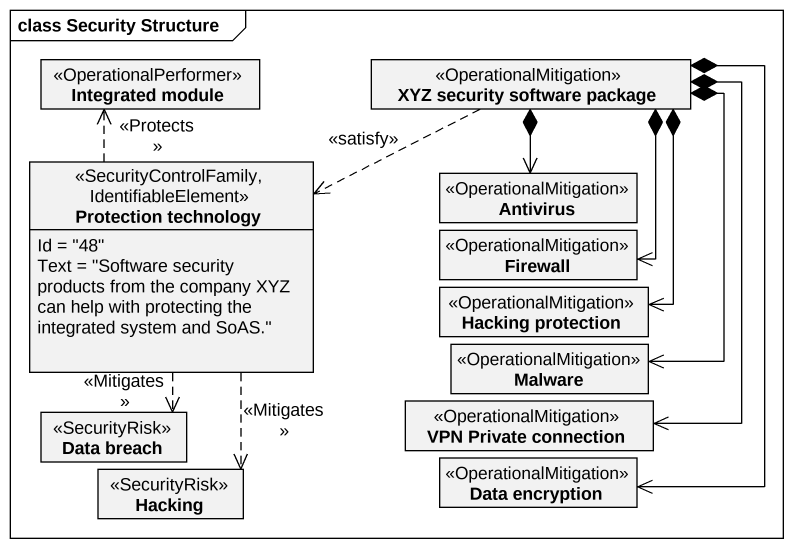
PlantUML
@startuml
mainframe class Security Structure
hide circle
hide empty members
class "Integrated module" as Integrated_module <<OperationalPerformer>>
class "XYZ security software package" as XYZ_security_software <<OperationalMitigation>>
class "Protection technology" as Protection_technology <<SecurityControlFamily, IdentifiableElement>> {
  Id = "48"
  Text = "Software security products from the company XYZ can help with protecting the integrated system and SoAS."
}
class Antivirus <<OperationalMitigation>>
class Firewall <<OperationalMitigation>>
class "Hacking protection" as Hacking_protection <<OperationalMitigation>>
class "VPN Private connection" as VPN_Private_connection <<OperationalMitigation>>
class Malware <<OperationalMitigation>>
class "Data breach" as Data_breach <<SecurityRisk>>
class Hacking <<SecurityRisk>>
class "Data encryption" as Data_encryption <<OperationalMitigation>>
XYZ_security_software .left.> Protection_technology : <<satisfy>>
XYZ_security_software *--> Antivirus
XYZ_security_software *--> Firewall
XYZ_security_software *--> Hacking_protection
XYZ_security_software *--> VPN_Private_connection
XYZ_security_software *--> Malware
XYZ_security_software *--> Data_encryption
Protection_technology .up.> Integrated_module : <<Protects>>
Protection_technology ..> Data_breach : <<Mitigates>>
Protection_technology ..> Hacking : <<Mitigates>>
@enduml
